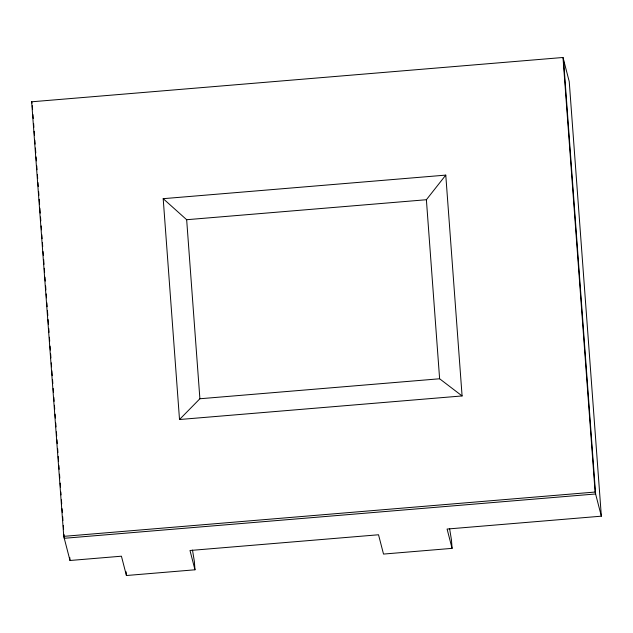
<?xml version="1.0" encoding="UTF-8"?>
<svg xmlns="http://www.w3.org/2000/svg" width="633" height="633" viewBox="0 0 633 633"><rect width="100%" height="100%" fill="white"/><g stroke="black" fill="none" stroke-linecap="round" stroke-linejoin="round"><path stroke-width="0.95" d="M462.09 395.941L439.619 378.771L426.389 199.727L445.774 175.112L163.195 198.675L179.511 419.513L462.09 395.941L445.774 175.112M179.511 419.513L199.893 398.758L439.619 378.771M31.65 101.794L562.998 57.484L569.241 81.625L601.35 516.18L447.088 529.046L452.081 548.36L383.519 554.073L378.526 534.766L189.987 550.488L194.98 569.795L126.418 575.516L121.425 556.201L70.002 560.49L63.759 536.357L31.65 101.794L31.982 103.084M163.195 198.675L186.664 219.714L426.389 199.727M63.759 536.357L595.107 492.047L601.35 516.18M449.596 528.642L451.464 539.996L452.081 548.36M192.495 550.085L194.363 561.439L194.98 569.795M563.497 59.415L595.606 493.977L64.257 538.287L63.965 534.347M562.998 57.484L595.107 492.047M186.664 219.714L199.893 398.758M126.141 571.797L126.418 575.516M69.788 557.538L70.002 560.49M32.299 105.695L32.584 109.636M32.948 114.565L33.24 118.506M33.604 123.435L33.897 127.375M34.19 131.316L34.483 135.256M34.847 140.186L35.132 144.126M35.424 148.067L35.788 152.996M36.081 156.937L36.374 160.877M36.738 165.806L37.03 169.747M37.394 174.676L37.679 178.617M37.972 182.557L38.265 186.498M38.629 191.427L38.922 195.368M39.214 199.308L39.578 204.237M39.871 208.178L40.235 213.107M40.52 217.048L40.813 220.988M41.177 225.918L41.469 229.858M41.833 234.78L42.126 238.728M42.419 242.668L42.704 246.609M43.068 251.538L43.36 255.479M43.653 259.419L44.017 264.349M44.31 268.289L44.603 272.23M44.967 277.159L45.26 281.099M45.623 286.021L45.908 289.969M46.201 293.91L46.494 297.85M46.858 302.772L47.151 306.72M47.443 310.661L47.807 315.582M48.092 319.53L48.456 324.452M48.749 328.392L49.042 332.341M49.406 337.262L49.698 341.203M50.062 346.132L50.355 350.073M50.64 354.013L50.933 357.962M51.297 362.883L51.59 366.824M51.882 370.764L52.246 375.693M52.539 379.634L52.832 383.574M53.196 388.504L53.481 392.444M53.845 397.374L54.137 401.314M54.43 405.255L54.723 409.195M55.087 414.124L55.38 418.065M55.744 422.994L56.028 426.935M56.392 431.864L56.685 435.805M56.978 439.745L57.271 443.686M57.635 448.615L57.927 452.555M58.22 456.496L58.584 461.425M58.869 465.366L59.162 469.306M59.526 474.236L59.818 478.176M60.182 483.106L60.475 487.046M60.839 491.968L61.053 494.927M61.417 499.856L61.71 503.797M62.074 508.726L62.366 512.667M62.659 516.607L62.952 520.548M63.316 525.477L63.601 529.417"/></g></svg>
